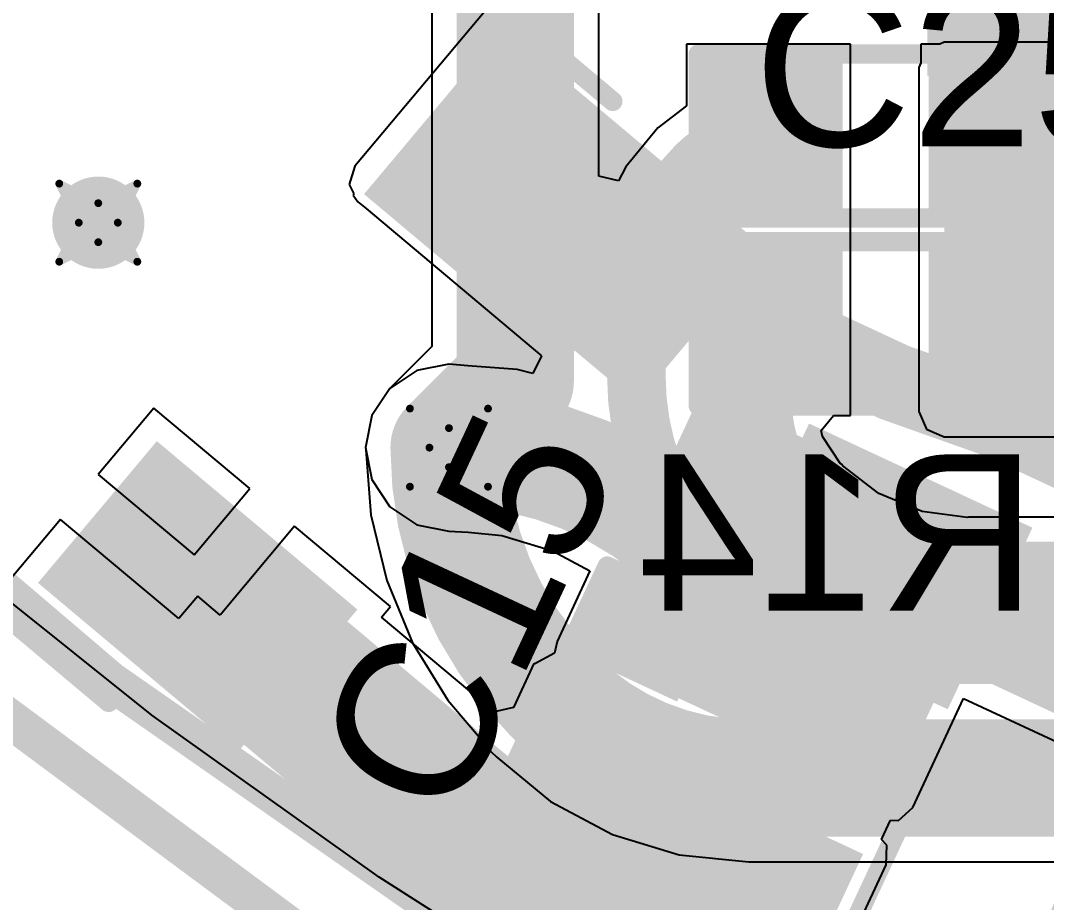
# Model space of a CAD drawing. Header units: inches. Extents: x -0.9 to 13.3, y -2.2 to 2.7.
# Drawn here: x 0.2695 to 0.5323, y -1.8585 to -1.6327 of the extents above; entities that cross this region are included whole.
import ezdxf

# ---------------------------------------------------------------- set-up
doc = ezdxf.new("R2010")
doc.units = ezdxf.units.IN
doc.header["$MEASUREMENT"] = 0
for name, color, linetype in [('Board Outline', 216, 'Continuous'), ('Bottom Layer', 5, 'Continuous'), ('Bottom Overlay', 54, 'Continuous'), ('Bottom Paste', 16, 'Continuous'), ('Bottom Solder', 6, 'Continuous'), ('Dimension', 6, 'Continuous'), ('Drill Drawing', 1, 'Continuous'), ('Top Layer', 1, 'Continuous'), ('Top Overlay', 2, 'Continuous'), ('Top Paste', 8, 'Continuous'), ('Top Solder', 216, 'Continuous'), ('Via Holes', 16, 'Continuous')]:
    doc.layers.add(name, color=color, linetype=linetype)
doc.styles.add('Arial', font='', dxfattribs={"height": 0.2})
doc.styles.get('Arial').set_extended_font_data('Arial')

# ---------------------------------------------------------------- blocks, each defined once
blk = doc.blocks.new('WS2812B_XF02_W_18')
at = {"layer": 'Top Layer'}
for points in [[(0.12795255, 0.0452756), (0.06889745, 0.0452756), (0.06889745, 0.0846456), (0.12795255, 0.0846456)], [(0.06889765, -0.0452755), (0.12795275, -0.0452755), (0.12795275, -0.0846455), (0.06889765, -0.0846455)]]:
    blk.add_hatch(color=1, dxfattribs=at).paths.add_polyline_path(points)
at = {"layer": 'Top Paste'}
for points in [[(0.12795255, 0.0452756), (0.06889745, 0.0452756), (0.06889745, 0.0846456), (0.12795255, 0.0846456)], [(0.06889765, -0.0452755), (0.12795275, -0.0452755), (0.12795275, -0.0846455), (0.06889765, -0.0846455)]]:
    blk.add_hatch(color=8, dxfattribs=at).paths.add_polyline_path(points)
at = {"layer": 'Top Solder'}
for points in [[(0.13195255, 0.0412756), (0.06489745, 0.0412756), (0.06489745, 0.0886456), (0.13195255, 0.0886456)], [(0.06489765, -0.0412755), (0.13195275, -0.0412755), (0.13195275, -0.0886455), (0.06489765, -0.0886455)]]:
    blk.add_hatch(color=216, dxfattribs=at).paths.add_polyline_path(points)
at = {"layer": 'Top Overlay'}
for points in [[(-0.0984254, 0.1004253, 0.005, 0.005, 0), (0.098425, 0.1004255, 0.005, 0.005, 0)], [(-0.0984253, -0.1004253, 0.005, 0.005, 0), (0.0984249, -0.1004253, 0.005, 0.005, 0)]]:
    blk.add_lwpolyline(points, format="xyseb", dxfattribs=at)
for points in [[(0.097175, 0.1004255, 0.0025, 0.0025, 1), (0.099675, 0.1004255, 0.0025, 0.0025, 1)], [(0.0971749, -0.1004253, 0.0025, 0.0025, 1), (0.0996749, -0.1004253, 0.0025, 0.0025, 1)]]:
    blk.add_lwpolyline(points, format="xyseb", close=True, dxfattribs=at)
blk = doc.blocks.new('R___0603_B_20')
at = {"layer": 'Bottom Layer'}
for points in [[(-0.045, -0.0175), (-0.045, 0.0175), (-0.015, 0.0175), (-0.015, -0.0175)], [(0.015, -0.0175), (0.015, 0.0175), (0.045, 0.0175), (0.045, -0.0175)]]:
    blk.add_hatch(color=5, dxfattribs=at).paths.add_polyline_path(points)
at = {"layer": 'Bottom Paste'}
for points in [[(-0.045, -0.0175), (-0.045, 0.0175), (-0.015, 0.0175), (-0.015, -0.0175)], [(0.015, -0.0175), (0.015, 0.0175), (0.045, 0.0175), (0.045, -0.0175)]]:
    blk.add_hatch(color=16, dxfattribs=at).paths.add_polyline_path(points)
at = {"layer": 'Bottom Solder'}
for points in [[(-0.049, -0.0215), (-0.049, 0.0215), (-0.011, 0.0215), (-0.011, -0.0215)], [(0.011, -0.0215), (0.011, 0.0215), (0.049, 0.0215), (0.049, -0.0215)]]:
    blk.add_hatch(color=6, dxfattribs=at).paths.add_polyline_path(points)
at = {"layer": 'Bottom Overlay'}
for points in [[(-0.048, 0.021, 0.005, 0.005, 0), (-0.048, -0.021, 0.005, 0.005, 0)], [(0.048, 0.021, 0.005, 0.005, 0), (-0.048, 0.021, 0.005, 0.005, 0)], [(0.048, 0.021, 0.005, 0.005, 0), (0.048, -0.021, 0.005, 0.005, 0)], [(0.048, -0.021, 0.005, 0.005, 0), (-0.048, -0.021, 0.005, 0.005, 0)]]:
    blk.add_lwpolyline(points, format="xyseb", dxfattribs=at)
for points in [[(-0.04925, 0.021, 0.0025, 0.0025, 1), (-0.04675, 0.021, 0.0025, 0.0025, 1)], [(-0.04925, 0.021, 0.0025, 0.0025, 1), (-0.04675, 0.021, 0.0025, 0.0025, 1)], [(0.04675, 0.021, 0.0025, 0.0025, 1), (0.04925, 0.021, 0.0025, 0.0025, 1)], [(0.04675, 0.021, 0.0025, 0.0025, 1), (0.04925, 0.021, 0.0025, 0.0025, 1)], [(-0.04925, -0.021, 0.0025, 0.0025, 1), (-0.04675, -0.021, 0.0025, 0.0025, 1)], [(-0.04925, -0.021, 0.0025, 0.0025, 1), (-0.04675, -0.021, 0.0025, 0.0025, 1)], [(0.04675, -0.021, 0.0025, 0.0025, 1), (0.04925, -0.021, 0.0025, 0.0025, 1)], [(0.04675, -0.021, 0.0025, 0.0025, 1), (0.04925, -0.021, 0.0025, 0.0025, 1)]]:
    blk.add_lwpolyline(points, format="xyseb", close=True, dxfattribs=at)
blk = doc.blocks.new('R___0603_B_31')
at = {"layer": 'Bottom Layer'}
for points in [[(-0.045, -0.0175), (-0.045, 0.0175), (-0.015, 0.0175), (-0.015, -0.0175)], [(0.015, -0.0175), (0.015, 0.0175), (0.045, 0.0175), (0.045, -0.0175)]]:
    blk.add_hatch(color=5, dxfattribs=at).paths.add_polyline_path(points)
at = {"layer": 'Bottom Paste'}
for points in [[(-0.045, -0.0175), (-0.045, 0.0175), (-0.015, 0.0175), (-0.015, -0.0175)], [(0.015, -0.0175), (0.015, 0.0175), (0.045, 0.0175), (0.045, -0.0175)]]:
    blk.add_hatch(color=16, dxfattribs=at).paths.add_polyline_path(points)
at = {"layer": 'Bottom Solder'}
for points in [[(-0.049, -0.0215), (-0.049, 0.0215), (-0.011, 0.0215), (-0.011, -0.0215)], [(0.011, -0.0215), (0.011, 0.0215), (0.049, 0.0215), (0.049, -0.0215)]]:
    blk.add_hatch(color=6, dxfattribs=at).paths.add_polyline_path(points)
at = {"layer": 'Bottom Overlay'}
for points in [[(-0.048, 0.021, 0.005, 0.005, 0), (-0.048, -0.021, 0.005, 0.005, 0)], [(0.048, 0.021, 0.005, 0.005, 0), (-0.048, 0.021, 0.005, 0.005, 0)], [(0.048, 0.021, 0.005, 0.005, 0), (0.048, -0.021, 0.005, 0.005, 0)], [(0.048, -0.021, 0.005, 0.005, 0), (-0.048, -0.021, 0.005, 0.005, 0)]]:
    blk.add_lwpolyline(points, format="xyseb", dxfattribs=at)
for points in [[(-0.04925, 0.021, 0.0025, 0.0025, 1), (-0.04675, 0.021, 0.0025, 0.0025, 1)], [(-0.04925, 0.021, 0.0025, 0.0025, 1), (-0.04675, 0.021, 0.0025, 0.0025, 1)], [(0.04675, 0.021, 0.0025, 0.0025, 1), (0.04925, 0.021, 0.0025, 0.0025, 1)], [(0.04675, 0.021, 0.0025, 0.0025, 1), (0.04925, 0.021, 0.0025, 0.0025, 1)], [(-0.04925, -0.021, 0.0025, 0.0025, 1), (-0.04675, -0.021, 0.0025, 0.0025, 1)], [(-0.04925, -0.021, 0.0025, 0.0025, 1), (-0.04675, -0.021, 0.0025, 0.0025, 1)], [(0.04675, -0.021, 0.0025, 0.0025, 1), (0.04925, -0.021, 0.0025, 0.0025, 1)], [(0.04675, -0.021, 0.0025, 0.0025, 1), (0.04925, -0.021, 0.0025, 0.0025, 1)]]:
    blk.add_lwpolyline(points, format="xyseb", close=True, dxfattribs=at)
blk = doc.blocks.new('TS_1109S_C_B_86')
at = {"layer": 'Top Layer'}
for points in [[(-0.15551185, 0.08070845), (-0.10039375, 0.08070845), (-0.10039375, 0.03740135), (-0.15551185, 0.03740135)], [(-0.15551165, -0.03740205), (-0.10039355, -0.03740205), (-0.10039355, -0.08070915), (-0.15551165, -0.08070915)]]:
    blk.add_hatch(color=1, dxfattribs=at).paths.add_polyline_path(points)
at = {"layer": 'Top Paste'}
for points in [[(-0.15551185, 0.08070845), (-0.10039375, 0.08070845), (-0.10039375, 0.03740135), (-0.15551185, 0.03740135)], [(-0.15551165, -0.03740205), (-0.10039355, -0.03740205), (-0.10039355, -0.08070915), (-0.15551165, -0.08070915)]]:
    blk.add_hatch(color=8, dxfattribs=at).paths.add_polyline_path(points)
at = {"layer": 'Top Solder'}
for points in [[(-0.15951185, 0.08470845), (-0.09639375, 0.08470845), (-0.09639375, 0.03340135), (-0.15951185, 0.03340135)], [(-0.15951165, -0.03340205), (-0.09639355, -0.03340205), (-0.09639355, -0.08470915), (-0.15951165, -0.08470915)]]:
    blk.add_hatch(color=216, dxfattribs=at).paths.add_polyline_path(points)
at = {"layer": 'Top Overlay'}
for points in [[(0.0482597, 0, 0.005, 0.005, 1), (-0.0482597, 0, 0.005, 0.005, 1)], [(-0.0962498, 0.0280001, 0.0025, 0.0025, 1), (-0.0937498, 0.0280001, 0.0025, 0.0025, 1)]]:
    blk.add_lwpolyline(points, format="xyseb", close=True, dxfattribs=at)
blk.add_lwpolyline([(-0.0950001, -0.0279999, 0.005, 0.005, 0), (-0.0949998, 0.0280001, 0.005, 0.005, 0)], format="xyseb", dxfattribs=at)
blk = doc.blocks.new('C___0402_117')
at = {"layer": 'Top Layer'}
for points in [[(-0.0275002, -0.0124998), (-0.0275002, 0.0125002), (-0.009500199999999999, 0.0125002), (-0.009500200000000002, -0.0124998)], [(0.009500199999999999, -0.0125002), (0.009500200000000002, 0.0124998), (0.0275002, 0.0124998), (0.0275002, -0.0125002)]]:
    blk.add_hatch(color=1, dxfattribs=at).paths.add_polyline_path(points)
at = {"layer": 'Top Paste'}
for points in [[(-0.0275002, -0.0124998), (-0.0275002, 0.0125002), (-0.009500199999999999, 0.0125002), (-0.009500200000000002, -0.0124998)], [(0.009500199999999999, -0.0125002), (0.009500200000000002, 0.0124998), (0.0275002, 0.0124998), (0.0275002, -0.0125002)]]:
    blk.add_hatch(color=8, dxfattribs=at).paths.add_polyline_path(points)
at = {"layer": 'Top Solder'}
for points in [[(-0.0298624, -0.014862), (-0.0298624, 0.0148624), (-0.007137999999999999, 0.0148624), (-0.007138000000000001, -0.014862)], [(0.007137999999999999, -0.0148624), (0.007138000000000001, 0.014862), (0.0298624, 0.014862), (0.0298624, -0.0148624)]]:
    blk.add_hatch(color=216, dxfattribs=at).paths.add_polyline_path(points)
at = {"layer": 'Top Overlay'}
for points in [[(-0.031, 0.0160001, 0.005, 0.005, 0), (-0.0309999, -0.016, 0.005, 0.005, 0)], [(-0.031, 0.0160001, 0.005, 0.005, 0), (-0.0109999, 0.0159999, 0.005, 0.005, 0)], [(0.0110001, 0.0159997, 0.005, 0.005, 0), (0.0309999, 0.016, 0.005, 0.005, 0)], [(0.0309999, 0.016, 0.005, 0.005, 0), (0.031, -0.0160001, 0.005, 0.005, 0)], [(-0.0309999, -0.016, 0.005, 0.005, 0), (-0.0110001, -0.0159997, 0.005, 0.005, 0)], [(0.0109999, -0.0159999, 0.005, 0.005, 0), (0.031, -0.0160001, 0.005, 0.005, 0)]]:
    blk.add_lwpolyline(points, format="xyseb", dxfattribs=at)
for points in [[(-0.03225, 0.0160001, 0.0025, 0.0025, 1), (-0.02975, 0.0160001, 0.0025, 0.0025, 1)], [(-0.03225, 0.0160001, 0.0025, 0.0025, 1), (-0.02975, 0.0160001, 0.0025, 0.0025, 1)], [(-0.0122499, 0.0159999, 0.0025, 0.0025, 1), (-0.0097499, 0.0159999, 0.0025, 0.0025, 1)], [(0.0097501, 0.0159997, 0.0025, 0.0025, 1), (0.0122501, 0.0159997, 0.0025, 0.0025, 1)], [(0.0297499, 0.016, 0.0025, 0.0025, 1), (0.0322499, 0.016, 0.0025, 0.0025, 1)], [(0.0297499, 0.016, 0.0025, 0.0025, 1), (0.0322499, 0.016, 0.0025, 0.0025, 1)], [(-0.0322499, -0.016, 0.0025, 0.0025, 1), (-0.0297499, -0.016, 0.0025, 0.0025, 1)], [(-0.0322499, -0.016, 0.0025, 0.0025, 1), (-0.0297499, -0.016, 0.0025, 0.0025, 1)], [(-0.0122501, -0.0159997, 0.0025, 0.0025, 1), (-0.0097501, -0.0159997, 0.0025, 0.0025, 1)], [(0.0097499, -0.0159999, 0.0025, 0.0025, 1), (0.0122499, -0.0159999, 0.0025, 0.0025, 1)], [(0.02975, -0.0160001, 0.0025, 0.0025, 1), (0.03225, -0.0160001, 0.0025, 0.0025, 1)], [(0.02975, -0.0160001, 0.0025, 0.0025, 1), (0.03225, -0.0160001, 0.0025, 0.0025, 1)]]:
    blk.add_lwpolyline(points, format="xyseb", close=True, dxfattribs=at)

msp = doc.modelspace()

# ---------------------------------------------------------------- hatches: boundary and pattern name
at = {"layer": 'Bottom Layer'}
for points in [[(0.5061562, -1.7327631), (0.5913768, -1.7327631), (0.5913768, -1.6447631), (0.5061562, -1.6447631)], [(0.5112784, -1.6760755), (0.6942018, -1.6760755), (0.6942018, -1.6447631), (0.5112784, -1.6447631)]]:
    msp.add_hatch(color=5, dxfattribs=at).paths.add_polyline_path(points)
h = msp.add_hatch(color=5, dxfattribs=at)
edge = h.paths.add_edge_path()
edge.add_arc((0.2894618, -1.6844508), 0.011811, 0, 360)
h = msp.add_hatch(color=5, dxfattribs=at)
edge = h.paths.add_edge_path()
edge.add_arc((0.3792784, -1.7420467), 0.011811, 0, 360)
at = {"layer": 'Top Layer'}
for points in [[(0.5017784, -1.6467856), (0.7047784, -1.6467856), (0.7047784, -1.576653), (0.5017784, -1.576653)], [(0.3601543, -1.6741281), (0.4273994, -1.7305534), (0.4604763, -1.6911339), (0.3932312, -1.6347086)], [(0.4128658, -1.794421), (0.4921864, -1.8314088), (0.5233996, -1.7644718), (0.444079, -1.727484)], [(0.2784803, -1.7775669), (0.4147536, -1.8919138), (0.4412279, -1.8603629), (0.3049546, -1.746016)], [(0.3758611, -1.8737781), (0.4551817, -1.9107659), (0.4853453, -1.8460799), (0.4060247, -1.8090921)]]:
    msp.add_hatch(color=1, dxfattribs=at).paths.add_polyline_path(points)
h = msp.add_hatch(color=1, dxfattribs=at)
edge = h.paths.add_edge_path()
edge.add_arc((0.2894618, -1.6844508), 0.011811, 0, 360)
h = msp.add_hatch(color=1, dxfattribs=at)
edge = h.paths.add_edge_path()
edge.add_arc((0.3792784, -1.7420467), 0.011811, 0, 360)
at = {"layer": 'Via Holes'}
h = msp.add_hatch(color=7, dxfattribs=at)
edge = h.paths.add_edge_path()
edge.add_arc((0.2894618, -1.6844508), 0.0059055, 0, 360)
h = msp.add_hatch(color=7, dxfattribs=at)
edge = h.paths.add_edge_path()
edge.add_arc((0.3792784, -1.7420467), 0.0059055, 0, 360)

# ---------------------------------------------------------------- linework, layer by layer
at = {"layer": 'Board Outline'}
msp.add_lwpolyline([(1.9986701, 0.2156704, 0.01, 0.01, -1.122171366645898), (-0.011594, -1.5132862, 0.01, 0.01, 0)], format="xyseb", dxfattribs=at)
at = {"layer": 'Bottom Layer'}
for p, q in [((0.4176898, -1.6725144), (0.4176898, -1.5582357)), ((0.374867, -1.5734814), (0.374867, -1.7161778)), ((0.4821562, -1.6387631), (0.4401562, -1.6387631)), ((0.4401562, -1.6387631), (0.4401562, -1.6545203)), ((0.4821562, -1.6818209), (0.4821562, -1.6387631)), ((0.5049626, -1.6387631), (0.5001562, -1.6387631)), ((0.5001562, -1.6387631), (0.5001562, -1.6435695)), ((0.5061562, -1.6382687), (0.5049626, -1.6387631)), ((0.6002104, -1.6382687), (0.5061562, -1.6382687)), ((0.5001562, -1.6435695), (0.4996618, -1.6447631)), ((0.4996618, -1.6447631), (0.4996618, -1.7327631)), ((0.4401562, -1.6545203), (0.4327981, -1.6601663)), ((0.4328158, -1.660184), (0.4245974, -1.6701981)), ((0.4327981, -1.6601663), (0.4328158, -1.660184)), ((0.4245974, -1.6701981), (0.4226898, -1.6737668)), ((0.4226898, -1.6737668), (0.4176898, -1.6725144)), ((0.4821563, -1.6857629), (0.4821562, -1.6818209)), ((0.4821562, -1.6868211), (0.4821564, -1.686821)), ((0.4821562, -1.7338209), (0.4821562, -1.6868211)), ((0.4821564, -1.6857629), (0.4821563, -1.6857629)), ((0.4821564, -1.686821), (0.4821564, -1.6857629)), ((0.374867, -1.7161778), (0.3641383, -1.7269066)), ((0.3641383, -1.7269066), (0.3594968, -1.7338529)), ((0.3594968, -1.7338529), (0.357867, -1.7420467)), ((0.4746316, -1.737686), (0.4778036, -1.7338209)), ((0.4778036, -1.7338209), (0.4821562, -1.7338209)), ((0.4996618, -1.7327631), (0.501564, -1.7373553)), ((0.4749361, -1.7392167), (0.4746316, -1.737686)), ((0.4795734, -1.746157), (0.4749361, -1.7392167)), ((0.501564, -1.7373553), (0.5061562, -1.7392575)), ((0.5061562, -1.7392575), (0.5913768, -1.7392575)), ((0.357867, -1.7420467), (0.3578671, -1.7420467)), ((0.3578671, -1.7420467), (0.3579864, -1.7426466)), ((0.3579864, -1.7426466), (0.3592941, -1.7592621)), ((0.4799299, -1.7463952), (0.4795734, -1.746157)), ((0.4801507, -1.7467256), (0.4799299, -1.7463952)), ((0.4893727, -1.7538019), (0.4801507, -1.7467256)), ((0.5004752, -1.7584007), (0.4893727, -1.7538019)), ((0.3592941, -1.7592621), (0.3633254, -1.7760536)), ((0.5119997, -1.759918), (0.5004752, -1.7584007)), ((0.5123896, -1.7598404), (0.5119997, -1.759918)), ((0.731271, -1.7598404), (0.5123896, -1.7598404)), ((0.3031378, -1.8105038), (0.247268, -1.7658579)), ((0.3633254, -1.7760536), (0.3699338, -1.7920078)), ((0.3699338, -1.7920078), (0.3789567, -1.8067318)), ((0.3789567, -1.8067318), (0.3882861, -1.8176553)), ((0.3613599, -1.8520352), (0.3031378, -1.8105038)), ((0.3882861, -1.8176553), (0.3897811, -1.8194058)), ((0.3897811, -1.8194058), (0.3901205, -1.8199141)), ((0.3901205, -1.8199141), (0.3914973, -1.8213255)), ((0.3914973, -1.8213255), (0.3914975, -1.8213253)), ((0.3914975, -1.8213253), (0.405319, -1.8326684)), ((0.405319, -1.8326684), (0.4211281, -1.8411185)), ((0.4211281, -1.8411185), (0.438282, -1.8463221)), ((0.438282, -1.8463221), (0.4561214, -1.8480791)), ((0.4561214, -1.8480791), (0.4561214, -1.8480502)), ((0.4561214, -1.8480502), (0.7351682, -1.8480502)), ((0.4217609, -1.8903287), (0.3613599, -1.8520352))]:
    msp.add_line(p, q, dxfattribs=at)
for points in [[(0.3962784, -1.7250467, 0.03, 0.03, 0), (0.3962784, -1.5582357, 0.03, 0.03, 0)], [(0.4425867, -1.6699549, 0.015, 0.015, -0.198912367379658), (0.4611562, -1.6622631, 0.015, 0.015, 0)], [(0.4272784, -1.7069124, 0.015, 0.015, -0.198912367379658), (0.4425867, -1.6699549, 0.015, 0.015, 0)], [(0.4272784, -1.7237912, 0.015, 0.015, 0), (0.4272784, -1.7069124, 0.015, 0.015, 0)], [(0.4611562, -1.7306095, 0.012, 0.012, 0), (0.4611562, -1.7103209, 0.012, 0.012, 0)], [(0.3792784, -1.7420467, 0.03, 0.03, 0), (0.3962784, -1.7250467, 0.03, 0.03, 0)], [(0.4472784, -1.7720755, 0.015, 0.015, -0.198912367379658), (0.4272784, -1.7237912, 0.015, 0.015, 0)], [(0.4712784, -1.7550467, 0.012, 0.012, -0.198912367379658), (0.4611562, -1.7306095, 0.012, 0.012, 0)], [(0.4052608, -1.8047739, 0.03, 0.03, -0.198912367379658), (0.3792784, -1.7420467, 0.03, 0.03, 0)], [(0.5123896, -1.7720755, 0.012, 0.012, -0.198912367379658), (0.4712784, -1.7550467, 0.012, 0.012, 0)], [(0.5027358, -1.7950467, 0.015, 0.015, -0.198912367379658), (0.4472784, -1.7720755, 0.015, 0.015, 0)], [(0.5123896, -1.7720755, 0.012, 0.012, 0), (0.731271, -1.7720755, 0.012, 0.012, 0)], [(0.5027358, -1.7950467, 0.015, 0.015, 0), (0.744618, -1.7950467, 0.015, 0.015, 0)], [(0.4052608, -1.8047739, 0.03, 0.03, 0), (0.4052609, -1.8047739, 0.03, 0.03, 0)], [(0.4052609, -1.8047739, 0.03, 0.03, 0), (0.4066473, -1.8061603, 0.03, 0.03, 0)], [(0.4561214, -1.8266388, 0.03, 0.03, -0.1987838334204369), (0.4066473, -1.8061603, 0.03, 0.03, 0)], [(0.4561214, -1.8266388, 0.03, 0.03, 0), (0.7351682, -1.8266388, 0.03, 0.03, 0)]]:
    msp.add_lwpolyline(points, format="xyseb", dxfattribs=at)
for points in [[(0.4574062, -1.6622631, 0.0075, 0.0075, 1), (0.4649062, -1.6622631, 0.0075, 0.0075, 1)], [(0.4388367, -1.6699549, 0.0075, 0.0075, 1), (0.4463367, -1.6699549, 0.0075, 0.0075, 1)], [(0.4388367, -1.6699549, 0.0075, 0.0075, 1), (0.4463367, -1.6699549, 0.0075, 0.0075, 1)], [(0.4235284, -1.7069124, 0.0075, 0.0075, 1), (0.4310284, -1.7069124, 0.0075, 0.0075, 1)], [(0.4235284, -1.7069124, 0.0075, 0.0075, 1), (0.4310284, -1.7069124, 0.0075, 0.0075, 1)], [(0.4581562, -1.7103209, 0.006, 0.006, 1), (0.4641562, -1.7103209, 0.006, 0.006, 1)], [(0.3887784, -1.7250467, 0.015, 0.015, 1), (0.4037784, -1.7250467, 0.015, 0.015, 1)], [(0.3887784, -1.7250467, 0.015, 0.015, 1), (0.4037784, -1.7250467, 0.015, 0.015, 1)], [(0.4235284, -1.7237912, 0.0075, 0.0075, 1), (0.4310284, -1.7237912, 0.0075, 0.0075, 1)], [(0.4235284, -1.7237912, 0.0075, 0.0075, 1), (0.4310284, -1.7237912, 0.0075, 0.0075, 1)], [(0.4581562, -1.7306095, 0.006, 0.006, 1), (0.4641562, -1.7306095, 0.006, 0.006, 1)], [(0.4581562, -1.7306095, 0.006, 0.006, 1), (0.4641562, -1.7306095, 0.006, 0.006, 1)], [(0.3717784, -1.7420467, 0.015, 0.015, 1), (0.3867784, -1.7420467, 0.015, 0.015, 1)], [(0.3717784, -1.7420467, 0.015, 0.015, 1), (0.3867784, -1.7420467, 0.015, 0.015, 1)], [(0.4682784, -1.7550467, 0.006, 0.006, 1), (0.4742784, -1.7550467, 0.006, 0.006, 1)], [(0.4682784, -1.7550467, 0.006, 0.006, 1), (0.4742784, -1.7550467, 0.006, 0.006, 1)], [(0.4435284, -1.7720755, 0.0075, 0.0075, 1), (0.4510284, -1.7720755, 0.0075, 0.0075, 1)], [(0.4435284, -1.7720755, 0.0075, 0.0075, 1), (0.4510284, -1.7720755, 0.0075, 0.0075, 1)], [(0.5093896, -1.7720755, 0.006, 0.006, 1), (0.5153896, -1.7720755, 0.006, 0.006, 1)], [(0.5093896, -1.7720755, 0.006, 0.006, 1), (0.5153896, -1.7720755, 0.006, 0.006, 1)], [(0.4989858, -1.7950467, 0.0075, 0.0075, 1), (0.5064858, -1.7950467, 0.0075, 0.0075, 1)], [(0.4989858, -1.7950467, 0.0075, 0.0075, 1), (0.5064858, -1.7950467, 0.0075, 0.0075, 1)], [(0.3977608, -1.8047739, 0.015, 0.015, 1), (0.4127608, -1.8047739, 0.015, 0.015, 1)], [(0.3977608, -1.8047739, 0.015, 0.015, 1), (0.4127608, -1.8047739, 0.015, 0.015, 1)], [(0.3977609, -1.8047739, 0.015, 0.015, 1), (0.4127609, -1.8047739, 0.015, 0.015, 1)], [(0.3977609, -1.8047739, 0.015, 0.015, 1), (0.4127609, -1.8047739, 0.015, 0.015, 1)], [(0.3991473, -1.8061603, 0.015, 0.015, 1), (0.4141473, -1.8061603, 0.015, 0.015, 1)], [(0.3991473, -1.8061603, 0.015, 0.015, 1), (0.4141473, -1.8061603, 0.015, 0.015, 1)], [(0.4486214, -1.8266388, 0.015, 0.015, 1), (0.4636214, -1.8266388, 0.015, 0.015, 1)], [(0.4486214, -1.8266388, 0.015, 0.015, 1), (0.4636214, -1.8266388, 0.015, 0.015, 1)]]:
    msp.add_lwpolyline(points, format="xyseb", close=True, dxfattribs=at)
at = {"layer": 'Dimension'}
msp.add_lwpolyline([(0.0408131, 0.0155972, 0.01, 0.01, -3.064050539179198), (0.0296403, -1.5298955, 0.01, 0.01, 0)], format="xyseb", dxfattribs=at)
at = {"layer": 'Drill Drawing'}
for points in [[(0.2794618, -1.6744508, 0.002, 0.002, 0), (0.2894618, -1.6794508, 0.002, 0.002, 0)], [(0.2794618, -1.6744508, 0.002, 0.002, 0), (0.2844618, -1.6844508, 0.002, 0.002, 0)], [(0.2894618, -1.6794508, 0.002, 0.002, 0), (0.2994618, -1.6744508, 0.002, 0.002, 0)], [(0.2944618, -1.6844508, 0.002, 0.002, 0), (0.2994618, -1.6744508, 0.002, 0.002, 0)], [(0.2794618, -1.6944508, 0.002, 0.002, 0), (0.2844618, -1.6844508, 0.002, 0.002, 0)], [(0.2944618, -1.6844508, 0.002, 0.002, 0), (0.2994618, -1.6944508, 0.002, 0.002, 0)], [(0.2794618, -1.6944508, 0.002, 0.002, 0), (0.2894618, -1.6894508, 0.002, 0.002, 0)], [(0.2894618, -1.6894508, 0.002, 0.002, 0), (0.2994618, -1.6944508, 0.002, 0.002, 0)], [(0.3692784, -1.7320467, 0.002, 0.002, 0), (0.3792784, -1.7370467, 0.002, 0.002, 0)], [(0.3692784, -1.7320467, 0.002, 0.002, 0), (0.3742784, -1.7420467, 0.002, 0.002, 0)], [(0.3792784, -1.7370467, 0.002, 0.002, 0), (0.3892784, -1.7320467, 0.002, 0.002, 0)], [(0.3842784, -1.7420467, 0.002, 0.002, 0), (0.3892784, -1.7320467, 0.002, 0.002, 0)], [(0.3692784, -1.7520467, 0.002, 0.002, 0), (0.3742784, -1.7420467, 0.002, 0.002, 0)], [(0.3842784, -1.7420467, 0.002, 0.002, 0), (0.3892784, -1.7520467, 0.002, 0.002, 0)], [(0.3692784, -1.7520467, 0.002, 0.002, 0), (0.3792784, -1.7470467, 0.002, 0.002, 0)], [(0.3792784, -1.7470467, 0.002, 0.002, 0), (0.3892784, -1.7520467, 0.002, 0.002, 0)]]:
    msp.add_lwpolyline(points, format="xyseb", dxfattribs=at)
for points in [[(0.2789618, -1.6744508, 0.001, 0.001, 1), (0.2799618, -1.6744508, 0.001, 0.001, 1)], [(0.2789618, -1.6744508, 0.001, 0.001, 1), (0.2799618, -1.6744508, 0.001, 0.001, 1)], [(0.2989618, -1.6744508, 0.001, 0.001, 1), (0.2999618, -1.6744508, 0.001, 0.001, 1)], [(0.2989618, -1.6744508, 0.001, 0.001, 1), (0.2999618, -1.6744508, 0.001, 0.001, 1)], [(0.2889618, -1.6794508, 0.001, 0.001, 1), (0.2899618, -1.6794508, 0.001, 0.001, 1)], [(0.2889618, -1.6794508, 0.001, 0.001, 1), (0.2899618, -1.6794508, 0.001, 0.001, 1)], [(0.2839618, -1.6844508, 0.001, 0.001, 1), (0.2849618, -1.6844508, 0.001, 0.001, 1)], [(0.2839618, -1.6844508, 0.001, 0.001, 1), (0.2849618, -1.6844508, 0.001, 0.001, 1)], [(0.2939618, -1.6844508, 0.001, 0.001, 1), (0.2949618, -1.6844508, 0.001, 0.001, 1)], [(0.2939618, -1.6844508, 0.001, 0.001, 1), (0.2949618, -1.6844508, 0.001, 0.001, 1)], [(0.2889618, -1.6894508, 0.001, 0.001, 1), (0.2899618, -1.6894508, 0.001, 0.001, 1)], [(0.2889618, -1.6894508, 0.001, 0.001, 1), (0.2899618, -1.6894508, 0.001, 0.001, 1)], [(0.2789618, -1.6944508, 0.001, 0.001, 1), (0.2799618, -1.6944508, 0.001, 0.001, 1)], [(0.2789618, -1.6944508, 0.001, 0.001, 1), (0.2799618, -1.6944508, 0.001, 0.001, 1)], [(0.2989618, -1.6944508, 0.001, 0.001, 1), (0.2999618, -1.6944508, 0.001, 0.001, 1)], [(0.2989618, -1.6944508, 0.001, 0.001, 1), (0.2999618, -1.6944508, 0.001, 0.001, 1)], [(0.3687784, -1.7320467, 0.001, 0.001, 1), (0.3697784, -1.7320467, 0.001, 0.001, 1)], [(0.3687784, -1.7320467, 0.001, 0.001, 1), (0.3697784, -1.7320467, 0.001, 0.001, 1)], [(0.3887784, -1.7320467, 0.001, 0.001, 1), (0.3897784, -1.7320467, 0.001, 0.001, 1)], [(0.3887784, -1.7320467, 0.001, 0.001, 1), (0.3897784, -1.7320467, 0.001, 0.001, 1)], [(0.3787784, -1.7370467, 0.001, 0.001, 1), (0.3797784, -1.7370467, 0.001, 0.001, 1)], [(0.3787784, -1.7370467, 0.001, 0.001, 1), (0.3797784, -1.7370467, 0.001, 0.001, 1)], [(0.3737784, -1.7420467, 0.001, 0.001, 1), (0.3747784, -1.7420467, 0.001, 0.001, 1)], [(0.3737784, -1.7420467, 0.001, 0.001, 1), (0.3747784, -1.7420467, 0.001, 0.001, 1)], [(0.3837784, -1.7420467, 0.001, 0.001, 1), (0.3847784, -1.7420467, 0.001, 0.001, 1)], [(0.3837784, -1.7420467, 0.001, 0.001, 1), (0.3847784, -1.7420467, 0.001, 0.001, 1)], [(0.3787784, -1.7470467, 0.001, 0.001, 1), (0.3797784, -1.7470467, 0.001, 0.001, 1)], [(0.3787784, -1.7470467, 0.001, 0.001, 1), (0.3797784, -1.7470467, 0.001, 0.001, 1)], [(0.3687784, -1.7520467, 0.001, 0.001, 1), (0.3697784, -1.7520467, 0.001, 0.001, 1)], [(0.3687784, -1.7520467, 0.001, 0.001, 1), (0.3697784, -1.7520467, 0.001, 0.001, 1)], [(0.3887784, -1.7520467, 0.001, 0.001, 1), (0.3897784, -1.7520467, 0.001, 0.001, 1)], [(0.3887784, -1.7520467, 0.001, 0.001, 1), (0.3897784, -1.7520467, 0.001, 0.001, 1)]]:
    msp.add_lwpolyline(points, format="xyseb", close=True, dxfattribs=at)
at = {"layer": 'Top Layer'}
for p, q in [((0.3882562, -1.6305341), (0.3551793, -1.6699536)), ((0.3551793, -1.6699536), (0.3536847, -1.6746941)), ((0.3536847, -1.6746941), (0.3549418, -1.677109)), ((0.3549418, -1.677109), (0.3547063, -1.6773896)), ((0.3547063, -1.6773896), (0.3559796, -1.6791033)), ((0.3559796, -1.6791033), (0.3580624, -1.6808506)), ((0.3580624, -1.6808506), (0.4030177, -1.7185726)), ((0.4030177, -1.7185726), (0.4007672, -1.7230375)), ((0.3792782, -1.7206353), (0.3710846, -1.7222651)), ((0.3793284, -1.7206351), (0.3792782, -1.720635)), ((0.3792782, -1.720635), (0.3792782, -1.7206353)), ((0.3793723, -1.7206439), (0.3793284, -1.7206351)), ((0.3840969, -1.7210811), (0.3793723, -1.7206439)), ((0.396774, -1.7220788), (0.3840969, -1.7210811)), ((0.3710846, -1.7222651), (0.3641383, -1.7269066)), ((0.4007672, -1.7230375), (0.396774, -1.7220788)), ((0.3641383, -1.7269066), (0.3594968, -1.7338529)), ((0.303722, -1.731928), (0.2894618, -1.7489226)), ((0.3282565, -1.7525149), (0.303722, -1.731928)), ((0.3594968, -1.7338529), (0.357867, -1.7420467)), ((0.357867, -1.7420467), (0.3594968, -1.7502405)), ((0.2894618, -1.7489226), (0.3139963, -1.7695095)), ((0.3139963, -1.7695095), (0.3282565, -1.7525149)), ((0.3594968, -1.7502405), (0.3641383, -1.7571868)), ((0.3641383, -1.7571868), (0.3710846, -1.7618283)), ((0.27982, -1.7604133), (0.2655597, -1.7774079)), ((0.3100998, -1.7858211), (0.27982, -1.7604133)), ((0.3397472, -1.7621567), (0.3206661, -1.7848966)), ((0.3642817, -1.7827436), (0.3397472, -1.7621567)), ((0.3710846, -1.7618283), (0.3792783, -1.7634581)), ((0.3792783, -1.7634581), (0.3792783, -1.7634582)), ((0.3792783, -1.7634582), (0.3841801, -1.7636956)), ((0.3841801, -1.7636956), (0.3928038, -1.764545)), ((0.3928038, -1.764545), (0.4058093, -1.7684902)), ((0.4058093, -1.7684902), (0.4154011, -1.7736171)), ((0.4154011, -1.7736171), (0.4069809, -1.7916741)), ((0.3149207, -1.7800757), (0.3100998, -1.7858211)), ((0.3206661, -1.7848966), (0.3149207, -1.7800757)), ((0.3620285, -1.7854289), (0.3642817, -1.7827436)), ((0.3909006, -1.8096554), (0.3620285, -1.7854289)), ((0.4069798, -1.7916763), (0.4062928, -1.7947036)), ((0.4069809, -1.7916741), (0.4069798, -1.7916763)), ((0.4062928, -1.7947036), (0.4012681, -1.797384)), ((0.4010477, -1.7972812), (0.3957821, -1.8085732)), ((0.4012681, -1.797384), (0.4010477, -1.7972812)), ((0.4980724, -1.8341535), (0.5110856, -1.8062466)), ((0.5110856, -1.8062466), (0.6817373, -1.8858228)), ((0.3957821, -1.8085732), (0.3909006, -1.8096554)), ((0.4944294, -1.8374916), (0.4980724, -1.8341535)), ((0.4900435, -1.8423258), (0.4923307, -1.8374209)), ((0.4923307, -1.8374209), (0.4944077, -1.8375116)), ((0.4944077, -1.8375116), (0.4944294, -1.8374916)), ((0.4914481, -1.8438587), (0.4900435, -1.8423258)), ((0.4912313, -1.8488246), (0.4914481, -1.8438587)), ((0.4835963, -1.8651979), (0.4912313, -1.8488246))]:
    msp.add_line(p, q, dxfattribs=at)
for points in [[(0.3984322, -1.6805504, 0.02, 0.02, 0), (0.4123549, -1.6763988, 0.02, 0.02, 0)], [(0.4123548, -1.6763988, 0.02, 0.02, 0), (0.4415924, -1.6980816, 0.02, 0.02, 0)], [(0.3984322, -1.6805504, 0.02, 0.02, 0), (0.4145833, -1.6916817, 0.02, 0.02, 0)], [(0.4415924, -1.6980816, 0.02, 0.02, 0), (0.4417567, -1.6982194, 0.02, 0.02, 0)], [(0.5210139, -1.7351418, 0.02, 0.02, -0.07154446309024097), (0.4417567, -1.6982194, 0.02, 0.02, 0)], [(0.5210139, -1.7351419, 0.02, 0.02, 0), (0.5222997, -1.7357404, 0.02, 0.02, 0)], [(0.5222997, -1.7357404, 0.02, 0.02, 0), (0.7266385, -1.8310251, 0.02, 0.02, 0)], [(0.3792784, -1.7420467, 0.03, 0.03, -0.0001381293178678551), (0.3793284, -1.7420467, 0.03, 0.03, 0)], [(0.3793284, -1.7420467, 0.03, 0.03, -0.1987687767644994), (0.443268, -1.768552, 0.03, 0.03, 0)], [(0.4432679, -1.768552, 0.03, 0.03, 0), (0.4551433, -1.7804274, 0.03, 0.03, 0)], [(0.4881579, -1.771336, 0.03, 0.03, 0), (0.4892715, -1.7724496, 0.03, 0.03, 0)], [(0.4892715, -1.7724496, 0.03, 0.03, 0), (0.721201, -1.8806002, 0.03, 0.03, 0)]]:
    msp.add_lwpolyline(points, format="xyseb", dxfattribs=at)
for points in [[(0.4073548, -1.6763988, 0.01, 0.01, 1), (0.4173548, -1.6763988, 0.01, 0.01, 1)], [(0.4073549, -1.6763988, 0.01, 0.01, 1), (0.4173549, -1.6763988, 0.01, 0.01, 1)], [(0.3934322, -1.6805504, 0.01, 0.01, 1), (0.4034322, -1.6805504, 0.01, 0.01, 1)], [(0.3934322, -1.6805504, 0.01, 0.01, 1), (0.4034322, -1.6805504, 0.01, 0.01, 1)], [(0.4095833, -1.6916817, 0.01, 0.01, 1), (0.4195833, -1.6916817, 0.01, 0.01, 1)], [(0.4365924, -1.6980816, 0.01, 0.01, 1), (0.4465924, -1.6980816, 0.01, 0.01, 1)], [(0.4365924, -1.6980816, 0.01, 0.01, 1), (0.4465924, -1.6980816, 0.01, 0.01, 1)], [(0.4367567, -1.6982194, 0.01, 0.01, 1), (0.4467567, -1.6982194, 0.01, 0.01, 1)], [(0.4367567, -1.6982194, 0.01, 0.01, 1), (0.4467567, -1.6982194, 0.01, 0.01, 1)], [(0.5160139, -1.7351418, 0.01, 0.01, 1), (0.5260139, -1.7351418, 0.01, 0.01, 1)], [(0.5160139, -1.7351419, 0.01, 0.01, 1), (0.5260139, -1.7351419, 0.01, 0.01, 1)], [(0.5172997, -1.7357404, 0.01, 0.01, 1), (0.5272997, -1.7357404, 0.01, 0.01, 1)], [(0.5172997, -1.7357404, 0.01, 0.01, 1), (0.5272997, -1.7357404, 0.01, 0.01, 1)], [(0.3717784, -1.7420467, 0.015, 0.015, 1), (0.3867784, -1.7420467, 0.015, 0.015, 1)], [(0.3718284, -1.7420467, 0.015, 0.015, 1), (0.3868284, -1.7420467, 0.015, 0.015, 1)], [(0.3718284, -1.7420467, 0.015, 0.015, 1), (0.3868284, -1.7420467, 0.015, 0.015, 1)], [(0.4357679, -1.768552, 0.015, 0.015, 1), (0.4507679, -1.768552, 0.015, 0.015, 1)], [(0.435768, -1.768552, 0.015, 0.015, 1), (0.450768, -1.768552, 0.015, 0.015, 1)], [(0.4806579, -1.771336, 0.015, 0.015, 1), (0.4956579, -1.771336, 0.015, 0.015, 1)], [(0.4817715, -1.7724496, 0.015, 0.015, 1), (0.4967715, -1.7724496, 0.015, 0.015, 1)], [(0.4817715, -1.7724496, 0.015, 0.015, 1), (0.4967715, -1.7724496, 0.015, 0.015, 1)], [(0.4476433, -1.7804274, 0.015, 0.015, 1), (0.4626433, -1.7804274, 0.015, 0.015, 1)]]:
    msp.add_lwpolyline(points, format="xyseb", close=True, dxfattribs=at)

# ---------------------------------------------------------------- block references
for name, p, rotation in [('WS2812B_XF02_W_18', (0.2812784, -1.6670467), 320), ('R___0603_B_20', (0.4911562, -1.6622631), 180), ('R___0603_B_31', (0.4911562, -1.7103209), 180), ('TS_1109S_C_B_86', (0.5802784, -1.8800467), 335.0000000000001), ('C___0402_117', (0.4212286, -1.8072432), 65)]:
    msp.add_blockref(name, p, dxfattribs=dict(rotation=rotation))

# ---------------------------------------------------------------- texts
at = {"layer": 'Bottom Overlay', "style": 'Arial', "text_generation_flag": 2}
msp.add_text('R14', height=0.04, dxfattribs=at).set_placement((0.5298652, -1.7837701))
at = {"layer": 'Top Overlay', "style": 'Arial'}
msp.add_text('C25', height=0.04, dxfattribs=at).set_placement((0.4573275, -1.6649493))
msp.add_text('C15', height=0.04, rotation=65, dxfattribs=at).set_placement((0.3802444, -1.8394143))

doc.saveas('drawing.dxf')
